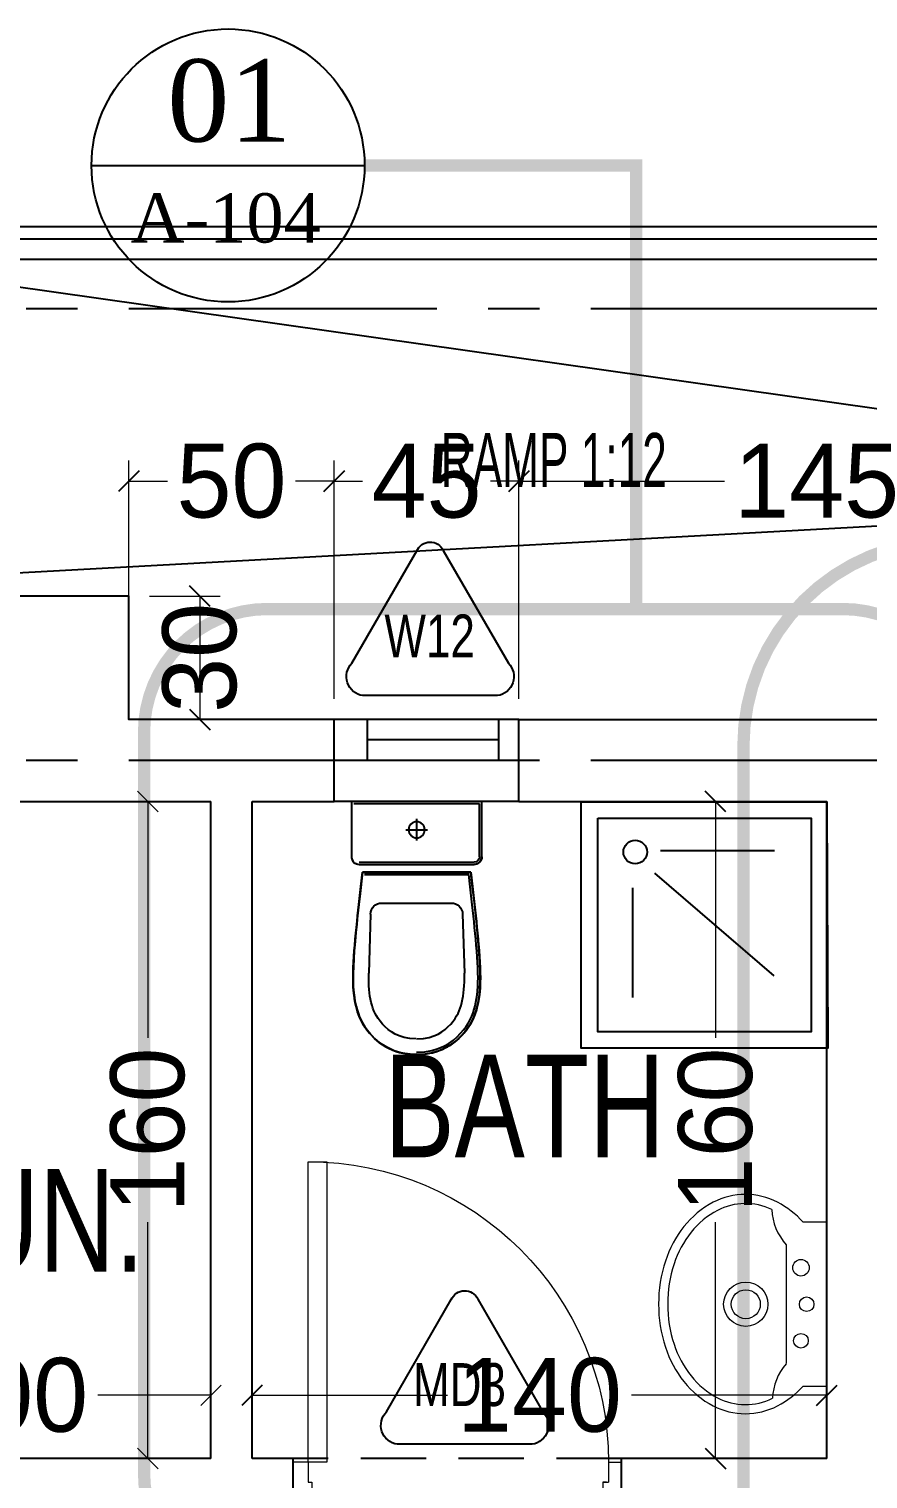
# Model space of a CAD drawing. Header units: centimetres. Extents: x 7997 to 116674, y 1017 to 13844.
# Drawn here: x 34492.8 to 34697.1, y 9877 to 10230.2 of the extents above; entities that cross this region are included whole.
import ezdxf
from ezdxf.enums import TextEntityAlignment as Align

# ---------------------------------------------------------------- set-up
doc = ezdxf.new("R2010")
doc.units = ezdxf.units.CM
doc.header["$LTSCALE"] = 200
doc.header["$PDMODE"] = 2
for name, pattern in [('CENTER2', [1.125, 0.75, -0.125, 0.125, -0.125]), ('DASHED', [0.75, 0.5, -0.25]), ('DASHED2', [0.375, 0.25, -0.125]), ('HIDDEN2', [4.7625, 3.175, -1.5875])]:
    doc.linetypes.add(name, pattern=pattern)
for name, color, linetype in [('$0$BATH-FUR', 8, 'Continuous'), ('$0$STEPS', 7, 'Continuous'), ('$0$WINDOR', 6, 'Continuous'), ('AXIS', 9, 'CENTER2'), ('COL', 1, 'Continuous'), ('DIM', 11, 'Continuous'), ('GRID', 9, 'DASHED2'), ('STEP', 7, 'Continuous'), ('STEPS', 7, 'Continuous'), ('WINDOR', 6, 'Continuous'), ('Z-RUBBER', 8, 'Continuous')]:
    doc.layers.add(name, color=color, linetype=linetype)
for name, color, linetype, lineweight in [('$0$FIXTURE', 6, 'Continuous', 13), ('$0$TEXT', 6, 'Continuous', 18), ('FIXTURE', 6, 'Continuous', 13), ('Layer1', 67, 'Continuous', 9), ('TEXT', 6, 'Continuous', 18), ('WALL', 3, 'Continuous', 25)]:
    doc.layers.add(name, color=color, linetype=linetype, lineweight=lineweight)
doc.styles.add('$0$style8', font='swisscl.ttf', dxfattribs={"width": 0.8})
doc.styles.add('STYLE1', font='times.ttf')
doc.styles.add('style8', font='swisscl.ttf', dxfattribs={"width": 0.8})
doc.styles.add('SWISS', font='swisscl.ttf')
doc.styles.add('T2', font='')
doc.styles.get('T2').set_extended_font_data('Elisia')
doc.dimstyles.new('NORMAL', dxfattribs={"dimtxt": 18, "dimasz": 5, "dimexe": 5, "dimexo": 5, "dimgap": 1, "dimtad": 0, "dimdec": 0, "dimdsep": 46, "dimtxsty": 'T2', "dimblk1": 'OBLIQUE', "dimblk2": 'OBLIQUE', "dimsah": 1, "dimcen": 0.09, "dimclrd": 4, "dimclre": 4, "dimclrt": 6, "dimadec": 0, "dimazin": 0, "dimtfac": 1, "dimtdec": 0, "dimtofl": 0, "dimtmove": 1, "dimatfit": 2, "dimldrblk": 'OPEN30', "dimfxl": 0, "dimtolj": 1, "dimtzin": 0, "dimlwd": 5, "dimlwe": 5, "dimarcsym": 0})

# ---------------------------------------------------------------- blocks, each defined once
blk = doc.blocks.new('_OBLIQUE')
at = {"color": 0, "linetype": 'ByBlock'}
blk.add_line((-0.5, -0.5), (0.5, 0.5), dxfattribs=at)
blk = doc.blocks.new('*D44')
at = {"layer": 'Defpoints', "color": 0, "transparency": 16777216}
for p in [(34659.96, 10042), (34687.08, 10042), (34687.08, 9882)]:
    blk.add_point(p, dxfattribs=at)
at = {"layer": 'DIM', "color": 4, "lineweight": 5, "transparency": 16777216}
for p, q in [((34682.08, 10042), (34654.96, 10042)), ((34659.96, 10042), (34659.96, 9984.43)), ((34659.96, 9882), (34659.96, 9939.57)), ((34682.08, 9882), (34654.96, 9882))]:
    blk.add_line(p, q, dxfattribs=at)
at = {"layer": 'DIM', "color": 4, "lineweight": 5, "transparency": 16777216, "xscale": 5, "yscale": 5, "zscale": 5}
for p, rotation in [((34659.96, 10042), 90), ((34659.96, 9882), 270)]:
    blk.add_blockref('_OBLIQUE', p, dxfattribs=dict(at, rotation=rotation))
at = {"layer": 'DIM', "color": 6, "transparency": 16777216, "insert": (34659.96, 9962), "char_height": 18, "attachment_point": 5, "rotation": 90, "style": 'T2'}
blk.add_mtext('\\A1;160', dxfattribs=at)
blk = doc.blocks.new('_Open30')
at = {"color": 0, "linetype": 'ByBlock', "lineweight": -2}
for p, q in [((-1, 0.268), (0, 0)), ((0, 0), (-1, -0.268)), ((0, 0), (-1, 0))]:
    blk.add_line(p, q, dxfattribs=at)
blk = doc.blocks.new('*D45')
at = {"layer": 'Defpoints', "color": 0, "transparency": 16777216}
for p in [(34547.08, 9897), (34687.08, 9897.38), (34687.08, 9897)]:
    blk.add_point(p, dxfattribs=at)
at = {"layer": 'DIM', "color": 4, "lineweight": 5, "transparency": 16777216}
for p, q in [((34547.08, 9902), (34547.08, 9902.38)), ((34687.08, 9902), (34687.08, 9902.38)), ((34547.08, 9897.38), (34594.65, 9897.38)), ((34687.08, 9897.38), (34639.51, 9897.38))]:
    blk.add_line(p, q, dxfattribs=at)
at = {"layer": 'DIM', "color": 4, "lineweight": 5, "transparency": 16777216, "xscale": 5, "yscale": 5, "zscale": 5, "rotation": 180}
blk.add_blockref('_OBLIQUE', (34547.08, 9897.38), dxfattribs=at)
at = {"layer": 'DIM', "color": 4, "lineweight": 5, "transparency": 16777216, "xscale": 5, "yscale": 5, "zscale": 5}
blk.add_blockref('_OBLIQUE', (34687.08, 9897.38), dxfattribs=at)
at = {"layer": 'DIM', "color": 6, "transparency": 16777216, "insert": (34617.08, 9897.38), "char_height": 18, "attachment_point": 5, "style": 'T2'}
blk.add_mtext('\\A1;140', dxfattribs=at)
blk = doc.blocks.new('*D46')
at = {"layer": 'Defpoints', "color": 0, "transparency": 16777216}
for p in [(34437.08, 9897.38), (34437.08, 9897), (34537.08, 9897)]:
    blk.add_point(p, dxfattribs=at)
at = {"layer": 'Layer1', "color": 4, "lineweight": 5, "transparency": 16777216}
for p, q in [((34437.08, 9902), (34437.08, 9902.38)), ((34537.08, 9902), (34537.08, 9902.38)), ((34437.08, 9897.38), (34464.65, 9897.38)), ((34537.08, 9897.38), (34509.51, 9897.38))]:
    blk.add_line(p, q, dxfattribs=at)
at = {"layer": 'Layer1', "color": 4, "lineweight": 5, "transparency": 16777216, "xscale": 5, "yscale": 5, "zscale": 5, "rotation": 180}
blk.add_blockref('_OBLIQUE', (34437.08, 9897.38), dxfattribs=at)
at = {"layer": 'Layer1', "color": 4, "lineweight": 5, "transparency": 16777216, "xscale": 5, "yscale": 5, "zscale": 5}
blk.add_blockref('_OBLIQUE', (34537.08, 9897.38), dxfattribs=at)
at = {"layer": 'Layer1', "color": 6, "transparency": 16777216, "insert": (34487.08, 9897.38), "char_height": 18, "attachment_point": 5, "style": 'T2'}
blk.add_mtext('\\A1;100', dxfattribs=at)
blk = doc.blocks.new('*D853')
at = {"layer": 'Defpoints', "color": 0, "transparency": 16777216}
for p in [(34567.08, 10120.04), (34517.08, 10062), (34567.08, 10062)]:
    blk.add_point(p, dxfattribs=at)
at = {"layer": 'DIM', "color": 4, "lineweight": 5, "transparency": 16777216}
for p, q in [((34517.08, 10067), (34517.08, 10125.04)), ((34567.08, 10067), (34567.08, 10125.04)), ((34517.08, 10120.04), (34526.51, 10120.04)), ((34567.08, 10120.04), (34557.65, 10120.04))]:
    blk.add_line(p, q, dxfattribs=at)
at = {"layer": 'DIM', "color": 4, "lineweight": 5, "transparency": 16777216, "xscale": 5, "yscale": 5, "zscale": 5, "rotation": 180}
blk.add_blockref('_OBLIQUE', (34517.08, 10120.04), dxfattribs=at)
at = {"layer": 'DIM', "color": 4, "lineweight": 5, "transparency": 16777216, "xscale": 5, "yscale": 5, "zscale": 5}
blk.add_blockref('_OBLIQUE', (34567.08, 10120.04), dxfattribs=at)
at = {"layer": 'DIM', "color": 6, "transparency": 16777216, "insert": (34542.08, 10120.04), "char_height": 18, "attachment_point": 5, "style": 'T2'}
blk.add_mtext('\\A1;50', dxfattribs=at)
blk = doc.blocks.new('*D854')
at = {"layer": 'Defpoints', "color": 0, "transparency": 16777216}
for p in [(34612.08, 10120.04), (34567.08, 10062), (34612.08, 10062)]:
    blk.add_point(p, dxfattribs=at)
at = {"layer": 'DIM', "color": 4, "lineweight": 5, "transparency": 16777216}
for p, q in [((34567.08, 10067), (34567.08, 10125.04)), ((34612.08, 10067), (34612.08, 10125.04)), ((34567.08, 10120.04), (34574.01, 10120.04)), ((34612.08, 10120.04), (34605.15, 10120.04))]:
    blk.add_line(p, q, dxfattribs=at)
at = {"layer": 'DIM', "color": 4, "lineweight": 5, "transparency": 16777216, "xscale": 5, "yscale": 5, "zscale": 5, "rotation": 180}
blk.add_blockref('_OBLIQUE', (34567.08, 10120.04), dxfattribs=at)
at = {"layer": 'DIM', "color": 4, "lineweight": 5, "transparency": 16777216, "xscale": 5, "yscale": 5, "zscale": 5}
blk.add_blockref('_OBLIQUE', (34612.08, 10120.04), dxfattribs=at)
at = {"layer": 'DIM', "color": 6, "transparency": 16777216, "insert": (34589.58, 10120.04), "char_height": 18, "attachment_point": 5, "style": 'T2'}
blk.add_mtext('\\A1;45', dxfattribs=at)
blk = doc.blocks.new('*D855')
at = {"layer": 'Defpoints', "color": 0, "transparency": 16777216}
for p in [(34757.08, 10120.04), (34612.08, 10062), (34757.08, 10062)]:
    blk.add_point(p, dxfattribs=at)
at = {"layer": 'DIM', "color": 4, "lineweight": 5, "transparency": 16777216}
for p, q in [((34612.08, 10067), (34612.08, 10125.04)), ((34757.08, 10067), (34757.08, 10125.04)), ((34612.08, 10120.04), (34662.15, 10120.04)), ((34757.08, 10120.04), (34707.01, 10120.04))]:
    blk.add_line(p, q, dxfattribs=at)
at = {"layer": 'DIM', "color": 4, "lineweight": 5, "transparency": 16777216, "xscale": 5, "yscale": 5, "zscale": 5, "rotation": 180}
blk.add_blockref('_OBLIQUE', (34612.08, 10120.04), dxfattribs=at)
at = {"layer": 'DIM', "color": 4, "lineweight": 5, "transparency": 16777216, "xscale": 5, "yscale": 5, "zscale": 5}
blk.add_blockref('_OBLIQUE', (34757.08, 10120.04), dxfattribs=at)
at = {"layer": 'DIM', "color": 6, "transparency": 16777216, "insert": (34684.58, 10120.04), "char_height": 18, "attachment_point": 5, "style": 'T2'}
blk.add_mtext('\\A1;145', dxfattribs=at)
blk = doc.blocks.new('*D1390')
at = {"layer": 'Defpoints', "color": 0, "transparency": 16777216}
for p in [(34521.69, 10042), (34537.08, 10042), (34537.08, 9882)]:
    blk.add_point(p, dxfattribs=at)
at = {"layer": 'Layer1', "color": 4, "lineweight": 5, "transparency": 16777216}
for p, q in [((34532.08, 10042), (34516.69, 10042)), ((34521.69, 10042), (34521.69, 9984.43)), ((34521.69, 9882), (34521.69, 9939.57)), ((34532.08, 9882), (34516.69, 9882))]:
    blk.add_line(p, q, dxfattribs=at)
at = {"layer": 'Layer1', "color": 4, "lineweight": 5, "transparency": 16777216, "xscale": 5, "yscale": 5, "zscale": 5}
for p, rotation in [((34521.69, 10042), 90), ((34521.69, 9882), 270)]:
    blk.add_blockref('_OBLIQUE', p, dxfattribs=dict(at, rotation=rotation))
at = {"layer": 'Layer1', "color": 6, "transparency": 16777216, "insert": (34521.69, 9962), "char_height": 18, "attachment_point": 5, "rotation": 90, "style": 'T2'}
blk.add_mtext('\\A1;160', dxfattribs=at)
blk = doc.blocks.new('*D1399')
at = {"layer": 'Defpoints', "color": 0, "transparency": 16777216}
for p in [(34517.08, 10092), (34517.08, 10062), (34534.36, 10062)]:
    blk.add_point(p, dxfattribs=at)
at = {"layer": 'DIM', "color": 4, "lineweight": 5, "transparency": 16777216}
for p, q in [((34522.08, 10092), (34539.36, 10092)), ((34534.36, 10092), (34534.36, 10062)), ((34522.08, 10062), (34539.36, 10062))]:
    blk.add_line(p, q, dxfattribs=at)
at = {"layer": 'DIM', "color": 4, "lineweight": 5, "transparency": 16777216, "xscale": 5, "yscale": 5, "zscale": 5}
for p, rotation in [((34534.36, 10092), 90), ((34534.36, 10062), 270)]:
    blk.add_blockref('_OBLIQUE', p, dxfattribs=dict(at, rotation=rotation))
at = {"layer": 'DIM', "color": 6, "transparency": 16777216, "insert": (34534.36, 10077), "char_height": 18, "attachment_point": 5, "rotation": 90, "style": 'T2'}
blk.add_mtext('\\A1;30', dxfattribs=at)
blk = doc.blocks.new('A$C414D25BB')
at = {"layer": 'Z-RUBBER', "ltscale": 0.05}
h = blk.add_hatch(dxfattribs=at)
h.set_pattern_fill('ANSI31', color=256, style=0)
h.set_pattern_definition([(45, (-21734.0303, -7392.24753), (-0.08838834765, 0.08838834765), [])])
h.paths.add_polyline_path([(0.114, 0.0618, -5.138733), (0.1155, 0.0618), (0.1155, 0.0603), (0.1162, 0.0603), (0.1155, 0.0581), (0.1162, 0.0581), (0.1147, 0.0556), (0.1132, 0.0581), (0.114, 0.0581), (0.1132, 0.0603), (0.114, 0.0603)])
at = {"layer": 'FIXTURE'}
for p, q in [((0.8572, 0.9156), (0.8572, 0.1156)), ((0.9072, 0.9156), (0.8572, 0.9156)), ((0.9072, 0.1156), (0.9072, 0.9156)), ((0.1072, 0.1156), (0.0722, 0.1156)), ((0.0722, 0.1156), (0.0722, 0.0156)), ((0.1072, 0.1156), (0.1072, 0.0616)), ((0.8572, 0.1156), (0.9072, 0.1156)), ((0.9072, 0.1156), (0.9472, 0.1156)), ((0.9072, 0.1156), (0.9072, 0.0616)), ((0.9472, 0.1156), (0.9472, 0.0156)), ((0.1192, 0.0616), (0.1072, 0.0616)), ((0.1122, 0.0616), (0.1222, 0.0616)), ((0.1222, 0.0616), (0.1222, 0.0156)), ((0.9072, 0.0616), (0.8972, 0.0616)), ((0.8972, 0.0616), (0.8972, 0.0156)), ((0.1222, 0.0156), (0.0722, 0.0156)), ((0.8972, 0.0156), (0.9472, 0.0156))]:
    blk.add_line(p, q, dxfattribs=at)
blk.add_lwpolyline([(0.9055, 0.0616), (0.904, 0.0616)], dxfattribs=at)
blk.add_arc((0.9072, 0.1156), 0.8, 90, 180, dxfattribs=at)
blk = doc.blocks.new('$0$CLOSET')
at = {"layer": '$0$BATH-FUR', "color": 8, "linetype": 'Continuous'}
for p, q in [((-2144343.9545, -2148345.8703), (-2144343.9545, -2148345.497)), ((-2144343.9479, -2148345.8638), (-2144343.9479, -2148345.5036)), ((-2144343.5942, -2148345.5114), (-2144343.6106, -2148345.513)), ((-2144343.5774, -2148345.5097), (-2144343.5942, -2148345.5114)), ((-2144343.5605, -2148345.5081), (-2144343.5774, -2148345.5097)), ((-2144343.5436, -2148345.5066), (-2144343.5605, -2148345.5081)), ((-2144343.5269, -2148345.5052), (-2144343.5436, -2148345.5066)), ((-2144343.5104, -2148345.504), (-2144343.5269, -2148345.5052)), ((-2144343.4943, -2148345.5029), (-2144343.5104, -2148345.504)), ((-2144343.4787, -2148345.5022), (-2144343.4943, -2148345.5029)), ((-2144343.4639, -2148345.5017), (-2144343.4787, -2148345.5022)), ((-2144343.4499, -2148345.5015), (-2144343.4639, -2148345.5017)), ((-2144343.4367, -2148345.5017), (-2144343.4499, -2148345.5015)), ((-2144343.4241, -2148345.5022), (-2144343.4367, -2148345.5017)), ((-2144343.4121, -2148345.5031), (-2144343.4241, -2148345.5022)), ((-2144343.4006, -2148345.5043), (-2144343.4121, -2148345.5031)), ((-2144343.3895, -2148345.5059), (-2144343.4006, -2148345.5043)), ((-2144343.3787, -2148345.5079), (-2144343.3895, -2148345.5059)), ((-2144343.3682, -2148345.5103), (-2144343.3787, -2148345.5079)), ((-2144343.3578, -2148345.513), (-2144343.3682, -2148345.5103)), ((-2144343.781, -2148345.5189), (-2144343.781, -2148345.8484)), ((-2144343.7744, -2148345.5189), (-2144343.7744, -2148345.8484)), ((-2144343.7113, -2148345.524), (-2144343.7525, -2148345.529)), ((-2144343.7525, -2148345.529), (-2144343.7525, -2148345.8386)), ((-2144343.7459, -2148345.5348), (-2144343.7459, -2148345.8328)), ((-2144343.7459, -2148345.8328), (-2144343.7459, -2148345.5348)), ((-2144343.6936, -2148345.5219), (-2144343.7113, -2148345.524)), ((-2144343.6764, -2148345.52), (-2144343.6936, -2148345.5219)), ((-2144343.6597, -2148345.5181), (-2144343.6764, -2148345.52)), ((-2144343.6433, -2148345.5164), (-2144343.6597, -2148345.5181)), ((-2144343.627, -2148345.5147), (-2144343.6433, -2148345.5164)), ((-2144343.6319, -2148345.5514), (-2144343.4631, -2148345.5464)), ((-2144343.6106, -2148345.513), (-2144343.627, -2148345.5147)), ((-2144343.4382, -2148345.5464), (-2144343.4631, -2148345.5463)), ((-2144343.427, -2148345.5469), (-2144343.4382, -2148345.5464)), ((-2144343.4165, -2148345.5476), (-2144343.427, -2148345.5469)), ((-2144343.4066, -2148345.5487), (-2144343.4165, -2148345.5476)), ((-2144343.3972, -2148345.55), (-2144343.4066, -2148345.5487)), ((-2144343.3881, -2148345.5517), (-2144343.3972, -2148345.55)), ((-2144343.3792, -2148345.5536), (-2144343.3881, -2148345.5517)), ((-2144343.3708, -2148345.5559), (-2144343.3792, -2148345.5536)), ((-2144343.3475, -2148345.5163), (-2144343.3578, -2148345.513)), ((-2144343.3373, -2148345.5202), (-2144343.3475, -2148345.5163)), ((-2144343.3272, -2148345.5248), (-2144343.3373, -2148345.5202)), ((-2144343.3171, -2148345.5302), (-2144343.3272, -2148345.5248)), ((-2144343.307, -2148345.5367), (-2144343.3171, -2148345.5302)), ((-2144343.2967, -2148345.5442), (-2144343.307, -2148345.5367)), ((-2144343.2864, -2148345.553), (-2144343.2967, -2148345.5442)), ((-2144343.276, -2148345.5631), (-2144343.2864, -2148345.553)), ((-2144343.6637, -2148345.5842), (-2144343.6637, -2148345.7825)), ((-2144343.3628, -2148345.5584), (-2144343.3708, -2148345.5559)), ((-2144343.3552, -2148345.5612), (-2144343.3628, -2148345.5584)), ((-2144343.3478, -2148345.5645), (-2144343.3552, -2148345.5612)), ((-2144343.3404, -2148345.5685), (-2144343.3478, -2148345.5645)), ((-2144343.3329, -2148345.5732), (-2144343.3404, -2148345.5685)), ((-2144343.3251, -2148345.5789), (-2144343.3329, -2148345.5732)), ((-2144343.3171, -2148345.5856), (-2144343.3251, -2148345.5789)), ((-2144343.3092, -2148345.5933), (-2144343.3171, -2148345.5856)), ((-2144343.3016, -2148345.6018), (-2144343.3092, -2148345.5933)), ((-2144343.2659, -2148345.5747), (-2144343.276, -2148345.5631)), ((-2144343.2564, -2148345.5879), (-2144343.2659, -2148345.5747)), ((-2144343.2478, -2148345.6028), (-2144343.2564, -2148345.5879)), ((-2144343.2947, -2148345.6112), (-2144343.3016, -2148345.6018)), ((-2144343.2885, -2148345.6218), (-2144343.2947, -2148345.6112)), ((-2144343.2832, -2148345.6338), (-2144343.2885, -2148345.6218)), ((-2144343.2789, -2148345.6476), (-2144343.2832, -2148345.6338)), ((-2144343.2406, -2148345.6197), (-2144343.2478, -2148345.6028)), ((-2144343.2349, -2148345.6387), (-2144343.2406, -2148345.6197)), ((-2144343.8736, -2148345.6527), (-2144343.8736, -2148345.7146)), ((-2144343.276, -2148345.6638), (-2144343.2789, -2148345.6476)), ((-2144343.2749, -2148345.6822), (-2144343.276, -2148345.6638)), ((-2144343.2313, -2148345.66), (-2144343.2349, -2148345.6387)), ((-2144343.23, -2148345.6841), (-2144343.2313, -2148345.66)), ((-2144343.9045, -2148345.6837), (-2144343.8426, -2148345.6837)), ((-2144343.2789, -2148345.7191), (-2144343.2832, -2148345.7329)), ((-2144343.276, -2148345.7029), (-2144343.2789, -2148345.7191)), ((-2144343.2749, -2148345.6846), (-2144343.276, -2148345.7029)), ((-2144343.2378, -2148345.7069), (-2144343.2414, -2148345.7274)), ((-2144343.2365, -2148345.6832), (-2144343.2378, -2148345.7069)), ((-2144343.2349, -2148345.7289), (-2144343.2313, -2148345.7076)), ((-2144343.2313, -2148345.7076), (-2144343.23, -2148345.6835)), ((-2144343.2947, -2148345.7555), (-2144343.3016, -2148345.7649)), ((-2144343.2885, -2148345.745), (-2144343.2947, -2148345.7555)), ((-2144343.2832, -2148345.7329), (-2144343.2885, -2148345.745)), ((-2144343.2468, -2148345.7457), (-2144343.2537, -2148345.7618)), ((-2144343.2478, -2148345.7648), (-2144343.2406, -2148345.7479)), ((-2144343.2414, -2148345.7274), (-2144343.2468, -2148345.7457)), ((-2144343.2406, -2148345.7479), (-2144343.2349, -2148345.7289)), ((-2144343.3478, -2148345.8022), (-2144343.3552, -2148345.8055)), ((-2144343.3404, -2148345.7982), (-2144343.3478, -2148345.8022)), ((-2144343.3329, -2148345.7935), (-2144343.3404, -2148345.7982)), ((-2144343.3251, -2148345.7879), (-2144343.3329, -2148345.7935)), ((-2144343.3171, -2148345.7811), (-2144343.3251, -2148345.7879)), ((-2144343.3092, -2148345.7734), (-2144343.3171, -2148345.7811)), ((-2144343.3016, -2148345.7649), (-2144343.3092, -2148345.7734)), ((-2144343.2808, -2148345.7999), (-2144343.2908, -2148345.8097)), ((-2144343.2711, -2148345.7888), (-2144343.2808, -2148345.7999)), ((-2144343.276, -2148345.8045), (-2144343.2659, -2148345.7929)), ((-2144343.2619, -2148345.7762), (-2144343.2711, -2148345.7888)), ((-2144343.2659, -2148345.7929), (-2144343.2564, -2148345.7797)), ((-2144343.2537, -2148345.7618), (-2144343.2619, -2148345.7762)), ((-2144343.2564, -2148345.7797), (-2144343.2478, -2148345.7648)), ((-2144343.7525, -2148345.8386), (-2144343.7113, -2148345.8436)), ((-2144343.7105, -2148345.8371), (-2144343.7459, -2148345.8328)), ((-2144343.7113, -2148345.8436), (-2144343.6936, -2148345.8457)), ((-2144343.6928, -2148345.8392), (-2144343.7105, -2148345.8371)), ((-2144343.6757, -2148345.8411), (-2144343.6928, -2148345.8392)), ((-2144343.659, -2148345.8429), (-2144343.6757, -2148345.8411)), ((-2144343.6426, -2148345.8447), (-2144343.659, -2148345.8429)), ((-2144343.6319, -2148345.8153), (-2144343.4631, -2148345.8203)), ((-2144343.4382, -2148345.8203), (-2144343.4631, -2148345.8205)), ((-2144343.427, -2148345.8198), (-2144343.4382, -2148345.8203)), ((-2144343.4165, -2148345.8191), (-2144343.427, -2148345.8198)), ((-2144343.4066, -2148345.818), (-2144343.4165, -2148345.8191)), ((-2144343.3972, -2148345.8167), (-2144343.4066, -2148345.818)), ((-2144343.3881, -2148345.815), (-2144343.3972, -2148345.8167)), ((-2144343.3792, -2148345.8131), (-2144343.3881, -2148345.815)), ((-2144343.3708, -2148345.8108), (-2144343.3792, -2148345.8131)), ((-2144343.3628, -2148345.8083), (-2144343.3708, -2148345.8108)), ((-2144343.3552, -2148345.8055), (-2144343.3628, -2148345.8083)), ((-2144343.3398, -2148345.8414), (-2144343.3496, -2148345.8451)), ((-2144343.3301, -2148345.8369), (-2144343.3398, -2148345.8414)), ((-2144343.3373, -2148345.8474), (-2144343.3272, -2148345.8428)), ((-2144343.3204, -2148345.8317), (-2144343.3301, -2148345.8369)), ((-2144343.3272, -2148345.8428), (-2144343.3171, -2148345.8374)), ((-2144343.3107, -2148345.8255), (-2144343.3204, -2148345.8317)), ((-2144343.3171, -2148345.8374), (-2144343.307, -2148345.8309)), ((-2144343.3008, -2148345.8182), (-2144343.3107, -2148345.8255)), ((-2144343.307, -2148345.8309), (-2144343.2967, -2148345.8234)), ((-2144343.2908, -2148345.8097), (-2144343.3008, -2148345.8182)), ((-2144343.2967, -2148345.8234), (-2144343.2864, -2148345.8146)), ((-2144343.2864, -2148345.8146), (-2144343.276, -2148345.8045)), ((-2144343.7963, -2148345.8703), (-2144343.9545, -2148345.8703)), ((-2144343.7963, -2148345.8638), (-2144343.9479, -2148345.8638)), ((-2144343.6936, -2148345.8457), (-2144343.6764, -2148345.8476)), ((-2144343.6764, -2148345.8476), (-2144343.6597, -2148345.8495)), ((-2144343.6597, -2148345.8495), (-2144343.6433, -2148345.8512)), ((-2144343.6433, -2148345.8512), (-2144343.627, -2148345.8529)), ((-2144343.6263, -2148345.8464), (-2144343.6426, -2148345.8447)), ((-2144343.627, -2148345.8529), (-2144343.6106, -2148345.8546)), ((-2144343.61, -2148345.848), (-2144343.6263, -2148345.8464)), ((-2144343.6106, -2148345.8546), (-2144343.5942, -2148345.8562)), ((-2144343.5935, -2148345.8497), (-2144343.61, -2148345.848)), ((-2144343.5942, -2148345.8562), (-2144343.5774, -2148345.8579)), ((-2144343.5768, -2148345.8513), (-2144343.5935, -2148345.8497)), ((-2144343.5774, -2148345.8579), (-2144343.5605, -2148345.8595)), ((-2144343.5599, -2148345.8529), (-2144343.5768, -2148345.8513)), ((-2144343.5605, -2148345.8595), (-2144343.5436, -2148345.861)), ((-2144343.5431, -2148345.8544), (-2144343.5599, -2148345.8529)), ((-2144343.5436, -2148345.861), (-2144343.5269, -2148345.8624)), ((-2144343.5263, -2148345.8558), (-2144343.5431, -2148345.8544)), ((-2144343.5269, -2148345.8624), (-2144343.5104, -2148345.8636)), ((-2144343.5099, -2148345.8571), (-2144343.5263, -2148345.8558)), ((-2144343.5104, -2148345.8636), (-2144343.4943, -2148345.8646)), ((-2144343.4939, -2148345.8581), (-2144343.5099, -2148345.8571)), ((-2144343.4943, -2148345.8646), (-2144343.4787, -2148345.8654)), ((-2144343.4785, -2148345.8589), (-2144343.4939, -2148345.8581)), ((-2144343.4787, -2148345.8654), (-2144343.4639, -2148345.8659)), ((-2144343.4638, -2148345.8593), (-2144343.4785, -2148345.8589)), ((-2144343.4639, -2148345.8659), (-2144343.4499, -2148345.8661)), ((-2144343.4499, -2148345.8595), (-2144343.4638, -2148345.8593)), ((-2144343.4369, -2148345.8593), (-2144343.4499, -2148345.8595)), ((-2144343.4499, -2148345.8661), (-2144343.4367, -2148345.8659)), ((-2144343.4245, -2148345.8588), (-2144343.4369, -2148345.8593)), ((-2144343.4367, -2148345.8659), (-2144343.4241, -2148345.8654)), ((-2144343.4127, -2148345.858), (-2144343.4245, -2148345.8588)), ((-2144343.4241, -2148345.8654), (-2144343.4121, -2148345.8645)), ((-2144343.4014, -2148345.8567), (-2144343.4127, -2148345.858)), ((-2144343.4121, -2148345.8645), (-2144343.4006, -2148345.8633)), ((-2144343.3906, -2148345.8552), (-2144343.4014, -2148345.8567)), ((-2144343.4006, -2148345.8633), (-2144343.3895, -2148345.8617)), ((-2144343.38, -2148345.8532), (-2144343.3906, -2148345.8552)), ((-2144343.3895, -2148345.8617), (-2144343.3787, -2148345.8597)), ((-2144343.3697, -2148345.8509), (-2144343.38, -2148345.8532)), ((-2144343.3787, -2148345.8597), (-2144343.3682, -2148345.8573)), ((-2144343.3596, -2148345.8482), (-2144343.3697, -2148345.8509)), ((-2144343.3682, -2148345.8573), (-2144343.3578, -2148345.8546)), ((-2144343.3496, -2148345.8451), (-2144343.3596, -2148345.8482)), ((-2144343.3578, -2148345.8546), (-2144343.3475, -2148345.8513)), ((-2144343.3475, -2148345.8513), (-2144343.3373, -2148345.8474))]:
    blk.add_line(p, q, dxfattribs=at)
blk.add_circle((-2144343.8736, -2148345.6838), 0.0231, dxfattribs=at)
for centre, radius, start, end in [((-2144343.6309, -2148345.5842), 0.0329, 91.6968, 180), ((-2144343.6309, -2148345.7825), 0.0329, 180, 268.3032), ((-2144343.7963, -2148345.8484), 0.0219, 270, 0), ((-2144343.7963, -2148345.8484), 0.0153, 270, 0)]:
    blk.add_arc(centre, radius, start, end, dxfattribs=at)
at = {"color": 8, "ltscale": 0.001}
for p, q in [((-2144343.9545, -2148345.497), (-2144343.7963, -2148345.497)), ((-2144343.9545, -2148345.8703), (-2144343.9545, -2148345.497)), ((-2144343.7963, -2148345.497), (-2144343.7906, -2148345.4978)), ((-2144343.7906, -2148345.4978), (-2144343.7839, -2148345.5008)), ((-2144343.7839, -2148345.5008), (-2144343.7794, -2148345.505)), ((-2144343.7794, -2148345.505), (-2144343.7759, -2148345.5111)), ((-2144343.7759, -2148345.5111), (-2144343.7744, -2148345.5189)), ((-2144343.5942, -2148345.5114), (-2144343.6224, -2148345.5142)), ((-2144343.5662, -2148345.5087), (-2144343.5942, -2148345.5114)), ((-2144343.5223, -2148345.5049), (-2144343.5662, -2148345.5087)), ((-2144343.5042, -2148345.5036), (-2144343.5223, -2148345.5049)), ((-2144343.4922, -2148345.5028), (-2144343.5042, -2148345.5036)), ((-2144343.4713, -2148345.5019), (-2144343.4922, -2148345.5028)), ((-2144343.4518, -2148345.5015), (-2144343.4713, -2148345.5019)), ((-2144343.4304, -2148345.502), (-2144343.4518, -2148345.5015)), ((-2144343.4043, -2148345.5039), (-2144343.4304, -2148345.502)), ((-2144343.3877, -2148345.5063), (-2144343.4043, -2148345.5039)), ((-2144343.3714, -2148345.5096), (-2144343.3877, -2148345.5063)), ((-2144343.3526, -2148345.5147), (-2144343.3714, -2148345.5096)), ((-2144343.7744, -2148345.5189), (-2144343.7744, -2148345.8484)), ((-2144343.6907, -2148345.5216), (-2144343.7525, -2148345.529)), ((-2144343.7525, -2148345.529), (-2144343.7525, -2148345.8386)), ((-2144343.6515, -2148345.5172), (-2144343.6907, -2148345.5216)), ((-2144343.6224, -2148345.5142), (-2144343.6515, -2148345.5172)), ((-2144343.3424, -2148345.5182), (-2144343.3526, -2148345.5147)), ((-2144343.3272, -2148345.5248), (-2144343.3424, -2148345.5182)), ((-2144343.3145, -2148345.5319), (-2144343.3272, -2148345.5248)), ((-2144343.3036, -2148345.5392), (-2144343.3145, -2148345.5319)), ((-2144343.2887, -2148345.5511), (-2144343.3036, -2148345.5392)), ((-2144343.276, -2148345.5631), (-2144343.2887, -2148345.5511)), ((-2144343.2639, -2148345.5775), (-2144343.276, -2148345.5631)), ((-2144343.2507, -2148345.5979), (-2144343.2639, -2148345.5775)), ((-2144343.2406, -2148345.6197), (-2144343.2507, -2148345.5979)), ((-2144343.2349, -2148345.6387), (-2144343.2406, -2148345.6197)), ((-2144343.2331, -2148345.6494), (-2144343.2349, -2148345.6387)), ((-2144343.231, -2148345.6647), (-2144343.2331, -2148345.6494)), ((-2144343.2302, -2148345.6806), (-2144343.231, -2148345.6647)), ((-2144343.2349, -2148345.7289), (-2144343.2313, -2148345.7076)), ((-2144343.2313, -2148345.7076), (-2144343.2305, -2148345.693)), ((-2144343.2305, -2148345.693), (-2144343.2302, -2148345.6806)), ((-2144343.2552, -2148345.7777), (-2144343.2442, -2148345.7563)), ((-2144343.2442, -2148345.7563), (-2144343.24, -2148345.7461)), ((-2144343.24, -2148345.7461), (-2144343.2349, -2148345.7289)), ((-2144343.2832, -2148345.8114), (-2144343.2731, -2148345.8011)), ((-2144343.2731, -2148345.8011), (-2144343.2635, -2148345.7896)), ((-2144343.2635, -2148345.7896), (-2144343.2552, -2148345.7777)), ((-2144343.7525, -2148345.8386), (-2144343.6515, -2148345.8504)), ((-2144343.3323, -2148345.8451), (-2144343.3171, -2148345.8374)), ((-2144343.3171, -2148345.8374), (-2144343.3039, -2148345.8286)), ((-2144343.3039, -2148345.8286), (-2144343.2944, -2148345.8213)), ((-2144343.2944, -2148345.8213), (-2144343.2832, -2148345.8114)), ((-2144343.7963, -2148345.8703), (-2144343.9545, -2148345.8703)), ((-2144343.7919, -2148345.8699), (-2144343.7963, -2148345.8703)), ((-2144343.7854, -2148345.8674), (-2144343.7919, -2148345.8699)), ((-2144343.7808, -2148345.8639), (-2144343.7854, -2148345.8674)), ((-2144343.7786, -2148345.8613), (-2144343.7808, -2148345.8639)), ((-2144343.7759, -2148345.8564), (-2144343.7786, -2148345.8613)), ((-2144343.7744, -2148345.8484), (-2144343.7759, -2148345.8564)), ((-2144343.6515, -2148345.8504), (-2144343.5858, -2148345.857)), ((-2144343.5858, -2148345.857), (-2144343.5269, -2148345.8624)), ((-2144343.5269, -2148345.8624), (-2144343.4865, -2148345.865)), ((-2144343.4865, -2148345.865), (-2144343.4464, -2148345.866)), ((-2144343.4464, -2148345.866), (-2144343.421, -2148345.8651)), ((-2144343.421, -2148345.8651), (-2144343.4006, -2148345.8633)), ((-2144343.4006, -2148345.8633), (-2144343.3787, -2148345.8597)), ((-2144343.3787, -2148345.8597), (-2144343.363, -2148345.8559)), ((-2144343.363, -2148345.8559), (-2144343.3475, -2148345.8513)), ((-2144343.3475, -2148345.8513), (-2144343.3323, -2148345.8451))]:
    blk.add_line(p, q, dxfattribs=at)
at = {"layer": 'WALL', "extrusion": (0, 0, -1)}
for p, q in [((-2144343.9545, -2148345.497), (-2144343.7934, -2148345.4974)), ((-2144343.9545, -2148345.5064), (-2144343.9545, -2148345.497)), ((-2144343.9545, -2148345.8703), (-2144343.9545, -2148345.5064)), ((-2144343.7934, -2148345.4974), (-2144343.7873, -2148345.4993)), ((-2144343.7873, -2148345.4993), (-2144343.7794, -2148345.505)), ((-2144343.7794, -2148345.505), (-2144343.7776, -2148345.508)), ((-2144343.7776, -2148345.508), (-2144343.7751, -2148345.515)), ((-2144343.6024, -2148345.5122), (-2144343.5802, -2148345.51)), ((-2144343.5802, -2148345.51), (-2144343.5662, -2148345.5087)), ((-2144343.5662, -2148345.5087), (-2144343.5443, -2148345.5068)), ((-2144343.5443, -2148345.5068), (-2144343.5269, -2148345.5052)), ((-2144343.5269, -2148345.5052), (-2144343.5042, -2148345.5036)), ((-2144343.5042, -2148345.5036), (-2144343.4818, -2148345.5024)), ((-2144343.4818, -2148345.5024), (-2144343.4616, -2148345.5017)), ((-2144343.4616, -2148345.5017), (-2144343.4433, -2148345.5016)), ((-2144343.4433, -2148345.5016), (-2144343.4304, -2148345.502)), ((-2144343.4304, -2148345.502), (-2144343.4241, -2148345.5022)), ((-2144343.4241, -2148345.5022), (-2144343.4064, -2148345.5037)), ((-2144343.4064, -2148345.5037), (-2144343.4006, -2148345.5043)), ((-2144343.4006, -2148345.5043), (-2144343.3841, -2148345.5069)), ((-2144343.3841, -2148345.5069), (-2144343.3682, -2148345.5103)), ((-2144343.3682, -2148345.5103), (-2144343.3578, -2148345.513)), ((-2144343.7751, -2148345.515), (-2144343.7744, -2148345.5189)), ((-2144343.7744, -2148345.5189), (-2144343.7744, -2148345.8484)), ((-2144343.7525, -2148345.529), (-2144343.6907, -2148345.5216)), ((-2144343.7525, -2148345.5476), (-2144343.7525, -2148345.529)), ((-2144343.7525, -2148345.8386), (-2144343.7525, -2148345.5476)), ((-2144343.6907, -2148345.5216), (-2144343.6597, -2148345.5181)), ((-2144343.6597, -2148345.5181), (-2144343.6433, -2148345.5164)), ((-2144343.6433, -2148345.5164), (-2144343.6188, -2148345.5138)), ((-2144343.6188, -2148345.5138), (-2144343.6024, -2148345.5122)), ((-2144343.3578, -2148345.513), (-2144343.3464, -2148345.5167)), ((-2144343.3464, -2148345.5167), (-2144343.3403, -2148345.5191)), ((-2144343.3403, -2148345.5191), (-2144343.331, -2148345.5231)), ((-2144343.331, -2148345.5231), (-2144343.3209, -2148345.5283)), ((-2144343.3209, -2148345.5283), (-2144343.3093, -2148345.5352)), ((-2144343.3093, -2148345.5352), (-2144343.3036, -2148345.5392)), ((-2144343.3036, -2148345.5392), (-2144343.2967, -2148345.5442)), ((-2144343.2967, -2148345.5442), (-2144343.2916, -2148345.5486)), ((-2144343.2916, -2148345.5486), (-2144343.2841, -2148345.5554)), ((-2144343.2841, -2148345.5554), (-2144343.276, -2148345.5631)), ((-2144343.276, -2148345.5631), (-2144343.2639, -2148345.5775)), ((-2144343.2639, -2148345.5775), (-2144343.2521, -2148345.5953)), ((-2144343.2521, -2148345.5953), (-2144343.2478, -2148345.6028)), ((-2144343.2478, -2148345.6028), (-2144343.2424, -2148345.6158)), ((-2144343.2424, -2148345.6158), (-2144343.239, -2148345.625)), ((-2144343.239, -2148345.625), (-2144343.2361, -2148345.6348)), ((-2144343.2361, -2148345.6348), (-2144343.234, -2148345.644)), ((-2144343.234, -2148345.644), (-2144343.2331, -2148345.6494)), ((-2144343.2331, -2148345.6494), (-2144343.2308, -2148345.6692)), ((-2144343.2308, -2148345.6692), (-2144343.2303, -2148345.6868)), ((-2144343.2319, -2148345.7114), (-2144343.2337, -2148345.7216)), ((-2144343.2309, -2148345.7003), (-2144343.2319, -2148345.7114)), ((-2144343.2303, -2148345.6868), (-2144343.2309, -2148345.7003)), ((-2144343.2442, -2148345.7563), (-2144343.2497, -2148345.767)), ((-2144343.2421, -2148345.7512), (-2144343.2442, -2148345.7563)), ((-2144343.2385, -2148345.741), (-2144343.2421, -2148345.7512)), ((-2144343.2349, -2148345.7287), (-2144343.2385, -2148345.741)), ((-2144343.2337, -2148345.7216), (-2144343.2349, -2148345.7287)), ((-2144343.2683, -2148345.7954), (-2144343.2781, -2148345.8063)), ((-2144343.2594, -2148345.7837), (-2144343.2683, -2148345.7954)), ((-2144343.2521, -2148345.7723), (-2144343.2594, -2148345.7837)), ((-2144343.2497, -2148345.767), (-2144343.2521, -2148345.7723)), ((-2144343.7223, -2148345.8421), (-2144343.7525, -2148345.8386)), ((-2144343.6936, -2148345.8457), (-2144343.7223, -2148345.8421)), ((-2144343.3272, -2148345.8428), (-2144343.3373, -2148345.8474)), ((-2144343.3171, -2148345.8374), (-2144343.3272, -2148345.8428)), ((-2144343.3105, -2148345.833), (-2144343.3171, -2148345.8374)), ((-2144343.2991, -2148345.825), (-2144343.3105, -2148345.833)), ((-2144343.2916, -2148345.819), (-2144343.2991, -2148345.825)), ((-2144343.2781, -2148345.8063), (-2144343.2916, -2148345.819)), ((-2144343.7963, -2148345.8703), (-2144343.9545, -2148345.8703)), ((-2144343.7919, -2148345.8699), (-2144343.7963, -2148345.8703)), ((-2144343.7887, -2148345.8686), (-2144343.7919, -2148345.8699)), ((-2144343.7831, -2148345.8657), (-2144343.7887, -2148345.8686)), ((-2144343.7808, -2148345.8639), (-2144343.7831, -2148345.8657)), ((-2144343.7786, -2148345.8613), (-2144343.7808, -2148345.8639)), ((-2144343.7759, -2148345.8564), (-2144343.7786, -2148345.8613)), ((-2144343.7744, -2148345.8484), (-2144343.7759, -2148345.8564)), ((-2144343.6729, -2148345.848), (-2144343.6936, -2148345.8457)), ((-2144343.6559, -2148345.8499), (-2144343.6729, -2148345.848)), ((-2144343.627, -2148345.8529), (-2144343.6559, -2148345.8499)), ((-2144343.6106, -2148345.8546), (-2144343.627, -2148345.8529)), ((-2144343.5774, -2148345.8579), (-2144343.6106, -2148345.8546)), ((-2144343.5436, -2148345.861), (-2144343.5774, -2148345.8579)), ((-2144343.5186, -2148345.863), (-2144343.5436, -2148345.861)), ((-2144343.4943, -2148345.8646), (-2144343.5186, -2148345.863)), ((-2144343.4639, -2148345.8659), (-2144343.4943, -2148345.8646)), ((-2144343.4367, -2148345.8659), (-2144343.4639, -2148345.8659)), ((-2144343.4006, -2148345.8633), (-2144343.4367, -2148345.8659)), ((-2144343.3787, -2148345.8597), (-2144343.4006, -2148345.8633)), ((-2144343.363, -2148345.8559), (-2144343.3787, -2148345.8597)), ((-2144343.3526, -2148345.8529), (-2144343.363, -2148345.8559)), ((-2144343.3373, -2148345.8474), (-2144343.3526, -2148345.8529))]:
    blk.add_line(p, q, dxfattribs=at)
blk = doc.blocks.new('$0$WB')
at = {"layer": '$0$FIXTURE'}
for p, q in [((-25.81, 0), (-25.81, -7.5)), ((-25.81, 0), (25.81, 0)), ((25.81, 0), (25.81, -7.58)), ((-18.63, -12.81), (18.63, -12.81))]:
    blk.add_line(p, q, dxfattribs=at)
for centre, major_axis, start_param, end_param in [((0, -6.38), (-1.62, 1.62), 3.926991, 10.210176), ((-6.62, -28.83), (20.29, 20.29), 1.518135, 1.874146), ((-11.48, -8.16), (-1.84, 1.84), 3.926991, 10.210176), ((11.48, -8.16), (-1.63, 1.63), 3.926991, 10.210176), ((6.52, -28.83), (-20.29, 20.29), 4.409039, 4.760536), ((-30.75, 0.77), (12.84, 12.84), 3.981946, 4.653077), ((29.98, 0), (12.07, 12.07), 3.204705, 3.899223), ((-12.73, -25.63), (-15.41, 15.41), 0.30335, 0.785398), ((-12.73, -25.63), (13.38, 13.38), 1.904112, 2.838243), ((0, -25.5), (-4.92, 4.92), 3.926991, 10.210176), ((12.63, -25.63), (-13.38, 13.38), 3.444942, 4.39646), ((12.63, -25.63), (-15.41, 15.41), 3.926991, 4.409039), ((0, -25.5), (3.23, 3.23), 5.497787, 11.780972), ((-12.73, -25.63), (15.41, 15.41), 2.356194, 2.838243), ((12.63, -25.63), (15.41, 15.41), 5.015739, 5.497787), ((-6.62, -22.43), (-20.29, 20.29), 1.267446, 1.686556), ((-6.62, -22.43), (-18.26, 18.26), 1.267446, 1.686556), ((6.52, -22.43), (18.26, 18.26), 4.59663, 5.015739), ((6.52, -22.43), (20.29, 20.29), 4.59663, 5.015739), ((-2.64, -17.41), (-24.82, 24.82), 1.686556, 2.039325), ((-2.64, -17.41), (22.79, 22.79), 3.257352, 3.610121), ((2.54, -17.41), (-22.79, 22.79), 2.673064, 3.025833), ((2.54, -17.41), (24.82, 24.82), 4.243861, 4.59663), ((-0.05, -9.5), (-28.67, 28.67), 2.039325, 2.356194), ((-0.05, -9.5), (28.67, 28.67), 3.926991, 4.243861), ((-0.05, -9.5), (30.7, 30.7), 3.610121, 3.926991), ((-0.05, -9.5), (-30.7, 30.7), 2.356194, 2.673064)]:
    blk.add_ellipse(centre, major_axis=major_axis, ratio=1, start_param=start_param, end_param=end_param, dxfattribs=at)
blk = doc.blocks.new('02-GROUND FLOOR PLAN-selattin', base_point=(28755.36, 25545.28))
at = {"layer": '$0$BATH-FUR'}
for p, q in [((27944.84, 25393.38), (27972.63, 25393.38)), ((27943.35, 25387.85), (27972.39, 25362.82)), ((27937.98, 25384.26), (27937.98, 25357.58))]:
    blk.add_line(p, q, dxfattribs=at)
for points in [[(27925.54, 25405.22), (27985.36, 25405.22), (27985.54, 25345.22), (27925.54, 25345.22)], [(27929.54, 25401.22), (27981.54, 25401.22), (27981.54, 25349.22), (27929.54, 25349.22)]]:
    blk.add_lwpolyline(points, close=True, dxfattribs=at)
blk.add_circle((27938.68, 25392.98), 2.88, dxfattribs=at)
at = {"layer": '$0$STEPS'}
blk.add_line((28143.36, 25545.28), (27685.36, 25545.28), dxfattribs=at)
blk.add_lwpolyline([(27685.36, 25545.28), (28143.36, 25480.28), (27685.36, 25455.28)], dxfattribs=at)
at = {"layer": '$0$WINDOR'}
for p, q in [((28143.36, 25542.28), (27685.36, 25542.28)), ((28143.36, 25537.28), (27685.36, 25537.28))]:
    blk.add_line(p, q, dxfattribs=at)
at = {"layer": 'STEPS', "color": 8, "linetype": 'HIDDEN2', "ltscale": 0.025}
blk.add_line((27935.36, 25245.28), (27855.36, 25245.28), dxfattribs=at)
at = {"layer": 'WALL'}
for p, q in [((27865.36, 25405.28), (27865.36, 25425.28)), ((27910.36, 25405.28), (27910.36, 25425.28)), ((27910.36, 25425.28), (28055.36, 25425.28)), ((27735.36, 25405.28), (27835.36, 25405.28)), ((27835.36, 25245.28), (27835.36, 25405.28)), ((27845.36, 25405.28), (27865.36, 25405.28)), ((27845.36, 25245.28), (27845.36, 25405.28)), ((27910.36, 25405.28), (27985.36, 25405.28)), ((27985.36, 25245.28), (27985.36, 25405.28)), ((27835.36, 25245.28), (27715.36, 25245.28)), ((27855.36, 25245.28), (27845.36, 25245.28)), ((27855.36, 25235.28), (27855.36, 25245.28)), ((27985.36, 25245.28), (27935.36, 25245.28)), ((27935.36, 25235.28), (27935.36, 25245.28))]:
    blk.add_line(p, q, dxfattribs=at)
blk.add_lwpolyline([(27865.36, 25425.28), (27815.36, 25425.28), (27815.36, 25455.28), (27685.36, 25455.28), (27685.36, 25375.28), (27715.36, 25375.28), (27715.36, 25325.28)], dxfattribs=at)
at = {"layer": 'WINDOR'}
for p, q in [((27910.36, 25425.28), (27865.36, 25425.28)), ((27873.36, 25425.28), (27873.36, 25415.28)), ((27905.36, 25425.28), (27905.36, 25415.28)), ((27905.36, 25420.28), (27873.36, 25420.28)), ((27910.36, 25415.28), (27865.36, 25415.28)), ((27910.36, 25405.28), (27865.36, 25405.28))]:
    blk.add_line(p, q, dxfattribs=at)
at = {"layer": '$0$BATH-FUR', "xscale": -85.05000000004682, "yscale": 85.05000000004682, "zscale": 85.05000000004662, "rotation": 90}
blk.add_blockref('$0$CLOSET', (-182688914.95, -182351048.05), dxfattribs=at)
at = {"layer": '$0$FIXTURE', "xscale": 0.7748691099453772, "yscale": 0.7748691099453772, "zscale": 0.7748691099453772, "rotation": 270}
blk.add_blockref('$0$WB', (27985.36, 25282.84), dxfattribs=at)
at = {"layer": 'WALL', "color": 0, "xscale": -91.42857147380708, "yscale": 91.42857147380708, "zscale": 91.42857147380708}
blk.add_blockref('A$C414D25BB', (27941.96, 25233.85), dxfattribs=at)
at = {"layer": '$0$TEXT', "style": '$0$style8', "width": 0.8}
blk.add_text('RAMP 1:12', height=13.125, dxfattribs=at).set_placement((27918.85, 25488.48), align=Align.MIDDLE_CENTER)
at = {"layer": 'TEXT', "style": 'style8'}
for s, p in [('BATH', (27877.61, 25318.62)), ('LAUN.', (27743.65, 25290.76))]:
    blk.add_text(s, height=25, dxfattribs=at).set_placement(p)
blk = doc.blocks.new('09-GRID LINE PLAN-Essa', base_point=(37178.06, 7462))
at = {"layer": 'AXIS', "ltscale": 0.5}
for p, q in [((38518.06, 7162), (36878.06, 7162)), ((38518.06, 7052), (36878.06, 7052))]:
    blk.add_line(p, q, dxfattribs=at)

msp = doc.modelspace()

# ---------------------------------------------------------------- linework, layer by layer
at = {"layer": 'DIM', "color": 0, "linetype": 'DASHED', "ltscale": 0.2, "const_width": 3}
msp.add_lwpolyline([(34640.5995, 10088.885), (34640.5995, 10196.9141), (34574.4773, 10196.9141)], dxfattribs=at)
for points in [[(34716.7445, 9556.3975), (35005.8461, 9556.3975, 0.41421356), (35055.8461, 9606.3975), (35055.8461, 10055.5522, 0.41421356), (35005.8461, 10105.5522), (34716.7445, 10105.5522, 0.41421356), (34666.7445, 10055.5522), (34666.7445, 9606.3975, 0.41421356)], [(34690.9539, 9848.4819), (34550.7852, 9848.4819, -0.41421356), (34520.7852, 9878.4819), (34520.7852, 10058.885, -0.41421356), (34550.7852, 10088.885), (34690.9539, 10088.885, -0.41421356), (34720.9539, 10058.885), (34720.9539, 9878.4819, -0.41421356)]]:
    msp.add_lwpolyline(points, format="xyb", close=True, dxfattribs=at)
at = {"layer": 'GRID', "linetype": 'Continuous', "ltscale": 150}
msp.add_line((34507.9986, 10196.9141), (34574.4773, 10196.9141), dxfattribs=at)
msp.add_circle((34541.2379, 10196.9141), 33.2394, dxfattribs=at)
at = {"layer": 'STEP'}
for points in [[(34587.1929, 10103.0259, -0.64981449), (34593.6529, 10103.1652), (34609.5037, 10075.7107, -0.61363207), (34606.8673, 10067.7878), (34574.0589, 10067.7878, -0.61363207), (34571.4225, 10075.7107)], [(34595.5995, 9920.6934, -0.64981449), (34602.0595, 9920.8327), (34617.9103, 9893.3782, -0.61363207), (34615.2739, 9885.4553), (34582.4655, 9885.4553, -0.61363207), (34579.8291, 9893.3782)]]:
    msp.add_lwpolyline(points, format="xyb", close=True, dxfattribs=at)

# ---------------------------------------------------------------- texts
at = {"layer": 'DIM', "color": 7, "linetype": 'ByBlock', "style": 'STYLE1'}
for s, height, p in [('01', 20, (34526.4428, 10202.7474)), ('A-104', 12, (34517.525, 10178.1318))]:
    msp.add_text(s, height=height, dxfattribs=at).set_placement(p)
at = {"layer": 'TEXT', "style": 'SWISS'}
for s, p in [('W12', (34579.3221, 10077.1015)), ('MD3', (34586.2848, 9894.769))]:
    msp.add_text(s, height=10.45094, dxfattribs=at).set_placement(p)

# ---------------------------------------------------------------- dimensions: what is measured, and where the dimension line sits
at = {"layer": 'DIM'}
for base, p1, p2, picture, middle in [((34567.0822, 10120.0413), (34517.0822, 10062.002), (34567.0822, 10062.002), '*D853', (34542.0822, 10120.0413)), ((34612.0822, 10120.0413), (34567.0822, 10062.002), (34612.0822, 10062.002), '*D854', (34589.5822, 10120.0413)), ((34757.0822, 10120.0413), (34612.0822, 10062.002), (34757.0822, 10062.002), '*D855', (34684.5822, 10120.0413)), ((34687.0822, 9897.3841), (34547.0822, 9897.002), (34687.0822, 9897.002), '*D45', (34617.0822, 9897.3841))]:
    dim = msp.add_linear_dim(base=base, p1=p1, p2=p2, dimstyle='NORMAL', dxfattribs=at)
    dim.commit()
    dim.dimension.update_dxf_attribs({"geometry": picture, "text_midpoint": middle})
dim = msp.add_linear_dim(base=(34534.3643, 10062.002), p1=(34517.0822, 10092.002), p2=(34517.0822, 10062.002), angle=270, dimstyle='NORMAL', dxfattribs=at)
dim.commit()
dim.dimension.update_dxf_attribs({"geometry": '*D1399', "text_midpoint": (34534.3643, 10077.002), "dimtype": 161})
dim = msp.add_linear_dim(base=(34659.9576, 10042.002), p1=(34687.0822, 9882.002), p2=(34687.0822, 10042.002), angle=90, dimstyle='NORMAL', dxfattribs=at)
dim.commit()
dim.dimension.update_dxf_attribs({"geometry": '*D44', "text_midpoint": (34659.9576, 9962.002)})
at = {"layer": 'Layer1', "color": 8}
dim = msp.add_linear_dim(base=(34521.6897, 10042.002), p1=(34537.0822, 9882.002), p2=(34537.0822, 10042.002), angle=90, dimstyle='NORMAL', dxfattribs=at)
dim.commit()
dim.dimension.update_dxf_attribs({"geometry": '*D1390', "text_midpoint": (34521.6897, 9962.002)})
dim = msp.add_linear_dim(base=(34437.0822, 9897.3841), p1=(34537.0822, 9897.002), p2=(34437.0822, 9897.002), dimstyle='NORMAL', dxfattribs=at)
dim.commit()
dim.dimension.update_dxf_attribs({"geometry": '*D46', "text_midpoint": (34487.0822, 9897.3841)})

# ---------------------------------------------------------------- next in the draw order: block references
at = {"layer": 'DIM', "linetype": 'Continuous'}
msp.add_blockref('02-GROUND FLOOR PLAN-selattin', (35457.0822, 10182.002), dxfattribs=at)

# ---------------------------------------------------------------- next in the draw order: block references
at = {"layer": 'COL', "linetype": 'Continuous'}
msp.add_blockref('09-GRID LINE PLAN-Essa', (34377.0822, 10462.002), dxfattribs=at)

doc.saveas('drawing.dxf')
